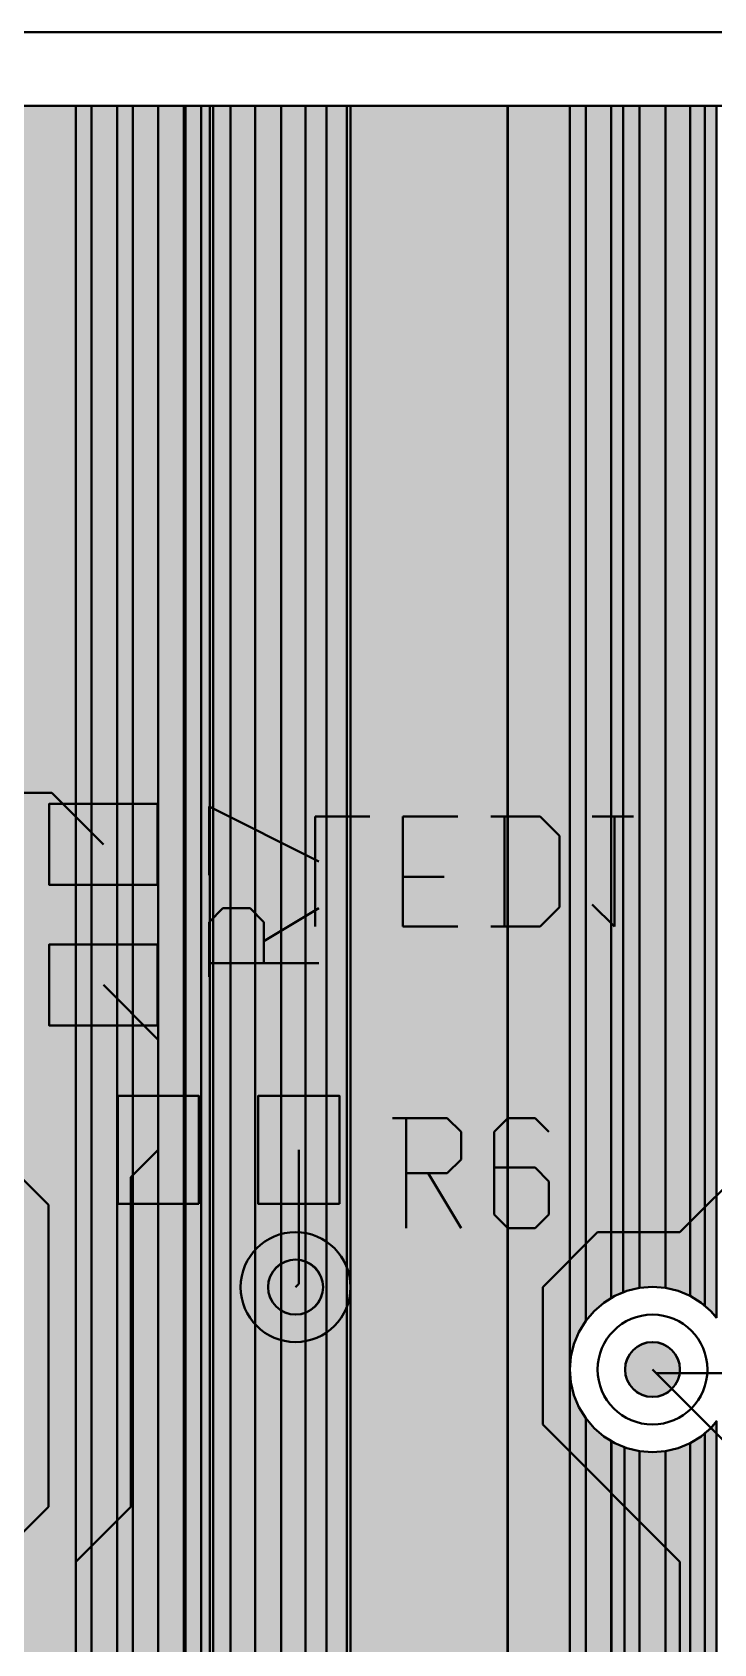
# Model space of a CAD drawing. Header units: millimetres. Extents: x 1.4 to 58.4, y 2.1 to 36.1.
# Drawn here: x 26.27 to 32.58, y 21.15 to 36.05 of the extents above; entities that cross this region are included whole.
import ezdxf

# ---------------------------------------------------------------- set-up
doc = ezdxf.new("R2010")
doc.units = ezdxf.units.MM
for name, color, linetype in [('bottom_copper', 7, 'Continuous'), ('bottom_silk', 7, 'Continuous'), ('drill_plated', 7, 'Continuous'), ('outline', 7, 'Continuous'), ('top_copper', 7, 'Continuous'), ('top_silk', 7, 'Continuous')]:
    doc.layers.add(name, color=color, linetype=linetype)

# ---------------------------------------------------------------- blocks, each defined once
blk = doc.blocks.new('Block11624')
at = {"layer": 'bottom_copper', "lineweight": 40}
for points in [[(0, 15.54), (-0.102, 15.477), (-0.162, 15.426), (-0.162, 32.385), (0, 32.385), (0, 15.54)], [(0.227, 15.614), (0.111, 15.586), (0, 15.54), (0, 32.385), (0.227, 32.385), (0.227, 15.614)], [(0.467, 15.614), (0.347, 15.623), (0.227, 15.614), (0.227, 32.385), (0.467, 32.385), (0.467, 15.614)], [(0.694, 15.54), (0.583, 15.586), (0.467, 15.614), (0.467, 32.385), (0.694, 32.385), (0.694, 15.54)], [(0.887, 15.399), (0.796, 15.477), (0.694, 15.54), (0.694, 32.385), (0.887, 32.385), (0.887, 15.399)], [(1.074, 15.095), (1.028, 15.206), (0.965, 15.308), (0.887, 15.399), (0.887, 32.385), (1.074, 32.385), (1.074, 15.095)], [(1.109, 14.859), (1.102, 14.979), (1.074, 15.095), (1.074, 32.385), (1.109, 32.385), (1.109, 14.859)], [(2.562, 0), (1.109, 0), (1.109, 32.385), (2.562, 32.385), (2.562, 0)], [(2.566, 1.993), (2.562, 1.933), (2.562, 32.385), (2.566, 32.385), (2.566, 1.993)], [(3.139, 2.314), (2.959, 2.314), (2.944, 2.315), (2.884, 2.311), (2.826, 2.296), (2.77, 2.273), (2.719, 2.242), (2.674, 2.203), (2.635, 2.158), (2.603, 2.107), (2.58, 2.051), (2.566, 1.993), (2.566, 32.385), (3.139, 32.385), (3.139, 2.314)], [(3.285, 21.15), (3.222, 21.048), (3.176, 20.937), (3.148, 20.821), (3.139, 20.701), (3.139, 32.385), (3.285, 32.385), (3.285, 21.15)], [(3.521, 21.36), (3.454, 21.319), (3.362, 21.241), (3.285, 21.15), (3.285, 32.385), (3.521, 32.385), (3.521, 21.36)], [(3.633, 21.414), (3.556, 21.382), (3.521, 21.36), (3.521, 32.385), (3.633, 32.385), (3.633, 21.414)], [(3.783, 21.456), (3.667, 21.428), (3.633, 21.414), (3.633, 32.385), (3.783, 32.385), (3.783, 21.456)], [(4.023, 21.456), (3.903, 21.465), (3.783, 21.456), (3.783, 32.385), (4.023, 32.385), (4.023, 21.456)], [(4.25, 21.382), (4.139, 21.428), (4.023, 21.456), (4.023, 32.385), (4.25, 32.385), (4.25, 21.382)], [(4.387, 21.29), (4.352, 21.319), (4.25, 21.382), (4.25, 32.385), (4.387, 32.385), (4.387, 21.29)], [(4.496, 21.18), (4.444, 21.241), (4.387, 21.29), (4.387, 32.385), (4.496, 32.385), (4.496, 21.18)], [(3.285, 8.958), (3.222, 8.856), (3.176, 8.745), (3.148, 8.629), (3.139, 8.509), (3.139, 20.701), (3.148, 20.581), (3.176, 20.465), (3.222, 20.354), (3.285, 20.252), (3.285, 8.958)], [(3.521, 9.168), (3.454, 9.127), (3.362, 9.05), (3.285, 8.958), (3.285, 20.252), (3.362, 20.16), (3.454, 20.083), (3.521, 20.042), (3.521, 9.168)], [(4.496, 13.048), (4.445, 13.044), (4.387, 13.03), (4.387, 20.112), (4.444, 20.16), (4.496, 20.222), (4.496, 13.048)], [(3.525, 12.125), (3.521, 12.065), (3.521, 20.042), (3.525, 20.039), (3.525, 12.125)], [(3.644, 12.345), (3.633, 12.335), (3.594, 12.29), (3.562, 12.239), (3.539, 12.183), (3.525, 12.125), (3.525, 20.039), (3.556, 20.02), (3.644, 19.983), (3.644, 12.345)], [(3.783, 12.484), (3.644, 12.345), (3.644, 19.983), (3.667, 19.974), (3.783, 19.946), (3.783, 12.484)], [(4.25, 12.95), (4.235, 12.937), (4.225, 12.926), (4.023, 12.723), (4.023, 19.946), (4.139, 19.974), (4.25, 20.02), (4.25, 12.95)], [(4.387, 13.03), (4.331, 13.008), (4.28, 12.976), (4.25, 12.95), (4.25, 20.02), (4.352, 20.083), (4.387, 20.112), (4.387, 13.03)], [(4.023, 12.723), (3.783, 12.484), (3.783, 19.946), (3.903, 19.937), (4.023, 19.946), (4.023, 12.723)]]:
    blk.add_hatch(color=7, dxfattribs=at).paths.add_polyline_path(points, flags=0)
at = {"layer": 'bottom_copper', "color": 7, "lineweight": 40}
for points in [[(0, 15.54), (-0.102, 15.477), (-0.162, 15.426), (-0.162, 32.385), (0, 32.385), (0, 15.54)], [(0.227, 15.614), (0.111, 15.586), (0, 15.54), (0, 32.385), (0.227, 32.385), (0.227, 15.614)], [(0.467, 15.614), (0.347, 15.623), (0.227, 15.614), (0.227, 32.385), (0.467, 32.385), (0.467, 15.614)], [(0.694, 15.54), (0.583, 15.586), (0.467, 15.614), (0.467, 32.385), (0.694, 32.385), (0.694, 15.54)], [(0.887, 15.399), (0.796, 15.477), (0.694, 15.54), (0.694, 32.385), (0.887, 32.385), (0.887, 15.399)], [(1.074, 15.095), (1.028, 15.206), (0.965, 15.308), (0.887, 15.399), (0.887, 32.385), (1.074, 32.385), (1.074, 15.095)], [(1.109, 14.859), (1.102, 14.979), (1.074, 15.095), (1.074, 32.385), (1.109, 32.385), (1.109, 14.859)], [(2.562, 0), (1.109, 0), (1.109, 32.385), (2.562, 32.385), (2.562, 0)], [(2.566, 1.993), (2.562, 1.933), (2.562, 32.385), (2.566, 32.385), (2.566, 1.993)], [(3.139, 2.314), (2.959, 2.314), (2.944, 2.315), (2.884, 2.311), (2.826, 2.296), (2.77, 2.273), (2.719, 2.242), (2.674, 2.203), (2.635, 2.158), (2.603, 2.107), (2.58, 2.051), (2.566, 1.993), (2.566, 32.385), (3.139, 32.385), (3.139, 2.314)], [(3.285, 21.15), (3.222, 21.048), (3.176, 20.937), (3.148, 20.821), (3.139, 20.701), (3.139, 32.385), (3.285, 32.385), (3.285, 21.15)], [(3.521, 21.36), (3.454, 21.319), (3.362, 21.241), (3.285, 21.15), (3.285, 32.385), (3.521, 32.385), (3.521, 21.36)], [(3.633, 21.414), (3.556, 21.382), (3.521, 21.36), (3.521, 32.385), (3.633, 32.385), (3.633, 21.414)], [(3.783, 21.456), (3.667, 21.428), (3.633, 21.414), (3.633, 32.385), (3.783, 32.385), (3.783, 21.456)], [(4.023, 21.456), (3.903, 21.465), (3.783, 21.456), (3.783, 32.385), (4.023, 32.385), (4.023, 21.456)], [(4.25, 21.382), (4.139, 21.428), (4.023, 21.456), (4.023, 32.385), (4.25, 32.385), (4.25, 21.382)], [(4.387, 21.29), (4.352, 21.319), (4.25, 21.382), (4.25, 32.385), (4.387, 32.385), (4.387, 21.29)], [(4.496, 21.18), (4.444, 21.241), (4.387, 21.29), (4.387, 32.385), (4.496, 32.385), (4.496, 21.18)], [(3.285, 8.958), (3.222, 8.856), (3.176, 8.745), (3.148, 8.629), (3.139, 8.509), (3.139, 20.701), (3.148, 20.581), (3.176, 20.465), (3.222, 20.354), (3.285, 20.252), (3.285, 8.958)], [(3.521, 9.168), (3.454, 9.127), (3.362, 9.05), (3.285, 8.958), (3.285, 20.252), (3.362, 20.16), (3.454, 20.083), (3.521, 20.042), (3.521, 9.168)], [(4.496, 13.048), (4.445, 13.044), (4.387, 13.03), (4.387, 20.112), (4.444, 20.16), (4.496, 20.222), (4.496, 13.048)], [(3.525, 12.125), (3.521, 12.065), (3.521, 20.042), (3.525, 20.039), (3.525, 12.125)], [(3.644, 12.345), (3.633, 12.335), (3.594, 12.29), (3.562, 12.239), (3.539, 12.183), (3.525, 12.125), (3.525, 20.039), (3.556, 20.02), (3.644, 19.983), (3.644, 12.345)], [(3.783, 12.484), (3.644, 12.345), (3.644, 19.983), (3.667, 19.974), (3.783, 19.946), (3.783, 12.484)], [(4.25, 12.95), (4.235, 12.937), (4.225, 12.926), (4.023, 12.723), (4.023, 19.946), (4.139, 19.974), (4.25, 20.02), (4.25, 12.95)], [(4.387, 13.03), (4.331, 13.008), (4.28, 12.976), (4.25, 12.95), (4.25, 20.02), (4.352, 20.083), (4.387, 20.112), (4.387, 13.03)], [(4.023, 12.723), (3.783, 12.484), (3.783, 19.946), (3.903, 19.937), (4.023, 19.946), (4.023, 12.723)]]:
    blk.add_lwpolyline(points, close=True, dxfattribs=at)
blk = doc.blocks.new('Block12349')
at = {"layer": 'bottom_copper', "lineweight": 40}
for points in [[(1.479, 0), (0.754, 0), (0.754, 32.385), (1.479, 32.385), (1.479, 0)], [(1.625, 14.292), (1.562, 14.19), (1.517, 14.079), (1.488, 13.963), (1.479, 13.843), (1.479, 32.385), (1.625, 32.385), (1.625, 14.292)], [(1.862, 14.503), (1.794, 14.461), (1.703, 14.383), (1.625, 14.292), (1.625, 32.385), (1.862, 32.385), (1.862, 14.503)], [(2.007, 14.57), (1.896, 14.524), (1.862, 14.503), (1.862, 32.385), (2.007, 32.385), (2.007, 14.57)], [(2.243, 14.607), (2.124, 14.598), (2.007, 14.57), (2.007, 32.385), (2.243, 32.385), (2.243, 14.607)], [(2.48, 14.57), (2.363, 14.598), (2.243, 14.607), (2.243, 32.385), (2.48, 32.385), (2.48, 14.57)], [(2.495, 14.564), (2.48, 14.57), (2.48, 32.385), (2.495, 32.385), (2.495, 14.564)], [(2.641, 15.308), (2.578, 15.206), (2.532, 15.095), (2.505, 14.979), (2.495, 14.859), (2.495, 32.385), (2.641, 32.385), (2.641, 15.308)], [(2.719, 15.399), (2.641, 15.308), (2.641, 32.385), (2.719, 32.385), (2.719, 15.399)], [(2.75, 15.426), (2.719, 15.399), (2.719, 32.385), (2.75, 32.385), (2.75, 15.426)]]:
    blk.add_hatch(color=7, dxfattribs=at).paths.add_polyline_path(points, flags=0)
at = {"layer": 'bottom_copper', "color": 7, "lineweight": 40}
for points in [[(1.479, 0), (0.754, 0), (0.754, 32.385), (1.479, 32.385), (1.479, 0)], [(1.625, 14.292), (1.562, 14.19), (1.517, 14.079), (1.488, 13.963), (1.479, 13.843), (1.479, 32.385), (1.625, 32.385), (1.625, 14.292)], [(1.862, 14.503), (1.794, 14.461), (1.703, 14.383), (1.625, 14.292), (1.625, 32.385), (1.862, 32.385), (1.862, 14.503)], [(2.007, 14.57), (1.896, 14.524), (1.862, 14.503), (1.862, 32.385), (2.007, 32.385), (2.007, 14.57)], [(2.243, 14.607), (2.124, 14.598), (2.007, 14.57), (2.007, 32.385), (2.243, 32.385), (2.243, 14.607)], [(2.48, 14.57), (2.363, 14.598), (2.243, 14.607), (2.243, 32.385), (2.48, 32.385), (2.48, 14.57)], [(2.495, 14.564), (2.48, 14.57), (2.48, 32.385), (2.495, 32.385), (2.495, 14.564)], [(2.641, 15.308), (2.578, 15.206), (2.532, 15.095), (2.505, 14.979), (2.495, 14.859), (2.495, 32.385), (2.641, 32.385), (2.641, 15.308)], [(2.719, 15.399), (2.641, 15.308), (2.641, 32.385), (2.719, 32.385), (2.719, 15.399)], [(2.75, 15.426), (2.719, 15.399), (2.719, 32.385), (2.75, 32.385), (2.75, 15.426)]]:
    blk.add_lwpolyline(points, close=True, dxfattribs=at)

msp = doc.modelspace()

# ---------------------------------------------------------------- hatches: boundary and pattern name
at = {"layer": 'bottom_copper', "lineweight": 40}
for points in [[(28.959, 24.401), (28.945, 24.354), (28.921, 24.31), (28.89, 24.271), (28.851, 24.24), (28.807, 24.216), (28.76, 24.202), (28.71, 24.197), (28.66, 24.202), (28.613, 24.216), (28.569, 24.24), (28.53, 24.271), (28.499, 24.31), (28.475, 24.354), (28.461, 24.401), (28.456, 24.451), (28.461, 24.501), (28.475, 24.548), (28.499, 24.592), (28.53, 24.631), (28.569, 24.662), (28.613, 24.686), (28.66, 24.7), (28.71, 24.705), (28.76, 24.7), (28.807, 24.686), (28.851, 24.662), (28.89, 24.631), (28.921, 24.592), (28.945, 24.548), (28.959, 24.501), (28.964, 24.451), (28.959, 24.401)], [(32.261, 23.639), (32.247, 23.592), (32.223, 23.548), (32.192, 23.509), (32.153, 23.478), (32.109, 23.454), (32.062, 23.44), (32.012, 23.435), (31.962, 23.44), (31.915, 23.454), (31.871, 23.478), (31.832, 23.509), (31.801, 23.548), (31.777, 23.592), (31.763, 23.639), (31.758, 23.689), (31.763, 23.739), (31.777, 23.786), (31.801, 23.83), (31.832, 23.869), (31.871, 23.9), (31.915, 23.924), (31.962, 23.938), (32.012, 23.943), (32.062, 23.938), (32.109, 23.924), (32.153, 23.9), (32.192, 23.869), (32.223, 23.83), (32.247, 23.786), (32.261, 23.739), (32.266, 23.689), (32.261, 23.639)]]:
    msp.add_hatch(color=7, dxfattribs=at).paths.add_polyline_path(points, flags=0)
at = {"layer": 'drill_plated', "lineweight": 40}
for points in [[(28.959, 24.401), (28.945, 24.354), (28.921, 24.31), (28.89, 24.271), (28.851, 24.24), (28.807, 24.216), (28.76, 24.202), (28.71, 24.197), (28.66, 24.202), (28.613, 24.216), (28.569, 24.24), (28.53, 24.271), (28.499, 24.31), (28.475, 24.354), (28.461, 24.401), (28.456, 24.451), (28.461, 24.501), (28.475, 24.548), (28.499, 24.592), (28.53, 24.631), (28.569, 24.662), (28.613, 24.686), (28.66, 24.7), (28.71, 24.705), (28.76, 24.7), (28.807, 24.686), (28.851, 24.662), (28.89, 24.631), (28.921, 24.592), (28.945, 24.548), (28.959, 24.501), (28.964, 24.451), (28.959, 24.401)], [(32.261, 23.639), (32.247, 23.592), (32.223, 23.548), (32.192, 23.509), (32.153, 23.478), (32.109, 23.454), (32.062, 23.44), (32.012, 23.435), (31.962, 23.44), (31.915, 23.454), (31.871, 23.478), (31.832, 23.509), (31.801, 23.548), (31.777, 23.592), (31.763, 23.639), (31.758, 23.689), (31.763, 23.739), (31.777, 23.786), (31.801, 23.83), (31.832, 23.869), (31.871, 23.9), (31.915, 23.924), (31.962, 23.938), (32.012, 23.943), (32.062, 23.938), (32.109, 23.924), (32.153, 23.9), (32.192, 23.869), (32.223, 23.83), (32.247, 23.786), (32.261, 23.739), (32.266, 23.689), (32.261, 23.639)]]:
    msp.add_hatch(color=7, dxfattribs=at).paths.add_polyline_path(points, flags=0)
at = {"layer": 'top_copper', "lineweight": 40}
for points in [[(27.432, 28.17), (26.432, 28.17), (26.432, 28.92), (27.432, 28.92), (27.432, 28.17)], [(27.432, 26.87), (26.432, 26.87), (26.432, 27.62), (27.432, 27.62), (27.432, 26.87)], [(27.815, 25.221), (27.065, 25.221), (27.065, 26.221), (27.815, 26.221), (27.815, 25.221)], [(29.115, 25.221), (28.365, 25.221), (28.365, 26.221), (29.115, 26.221), (29.115, 25.221)], [(28.959, 24.401), (28.945, 24.354), (28.921, 24.31), (28.89, 24.271), (28.851, 24.24), (28.807, 24.216), (28.76, 24.202), (28.71, 24.197), (28.66, 24.202), (28.613, 24.216), (28.569, 24.24), (28.53, 24.271), (28.499, 24.31), (28.475, 24.354), (28.461, 24.401), (28.456, 24.451), (28.461, 24.501), (28.475, 24.548), (28.499, 24.592), (28.53, 24.631), (28.569, 24.662), (28.613, 24.686), (28.66, 24.7), (28.71, 24.705), (28.76, 24.7), (28.807, 24.686), (28.851, 24.662), (28.89, 24.631), (28.921, 24.592), (28.945, 24.548), (28.959, 24.501), (28.964, 24.451), (28.959, 24.401)], [(32.261, 23.639), (32.247, 23.592), (32.223, 23.548), (32.192, 23.509), (32.153, 23.478), (32.109, 23.454), (32.062, 23.44), (32.012, 23.435), (31.962, 23.44), (31.915, 23.454), (31.871, 23.478), (31.832, 23.509), (31.801, 23.548), (31.777, 23.592), (31.763, 23.639), (31.758, 23.689), (31.763, 23.739), (31.777, 23.786), (31.801, 23.83), (31.832, 23.869), (31.871, 23.9), (31.915, 23.924), (31.962, 23.938), (32.012, 23.943), (32.062, 23.938), (32.109, 23.924), (32.153, 23.9), (32.192, 23.869), (32.223, 23.83), (32.247, 23.786), (32.261, 23.739), (32.266, 23.689), (32.261, 23.639)]]:
    msp.add_hatch(color=7, dxfattribs=at).paths.add_polyline_path(points, flags=0)

# ---------------------------------------------------------------- linework, layer by layer
at = {"layer": 'bottom_copper', "color": 7, "lineweight": 40}
for p, q in [((24.646, 35.373), (27.947, 35.373)), ((27.947, 18.414), (27.947, 35.373)), ((27.947, 35.373), (34.722, 35.373)), ((27.947, 35.373), (27.947, 18.414)), ((31.892, 24.444), (31.776, 24.416)), ((32.012, 24.453), (31.892, 24.444)), ((32.132, 24.444), (32.012, 24.453)), ((32.248, 24.416), (32.132, 24.444)), ((31.563, 24.307), (31.471, 24.23)), ((31.665, 24.37), (31.563, 24.307)), ((31.776, 24.416), (31.665, 24.37)), ((32.359, 24.37), (32.248, 24.416)), ((32.461, 24.307), (32.359, 24.37)), ((32.553, 24.23), (32.461, 24.307)), ((31.471, 24.23), (31.394, 24.138)), ((32.606, 24.167), (32.553, 24.23)), ((31.331, 24.036), (31.285, 23.925)), ((31.394, 24.138), (31.331, 24.036)), ((31.285, 23.925), (31.257, 23.809)), ((31.257, 23.809), (31.248, 23.689)), ((31.248, 23.689), (31.257, 23.569)), ((31.257, 23.569), (31.285, 23.453)), ((32.046, 23.655), (32.012, 23.689)), ((34.01, 23.655), (32.046, 23.655)), ((31.285, 23.453), (31.331, 23.342)), ((31.331, 23.342), (31.394, 23.24)), ((31.394, 23.24), (31.471, 23.148)), ((31.471, 23.148), (31.563, 23.071)), ((32.461, 23.071), (32.553, 23.148)), ((32.553, 23.148), (32.606, 23.211)), ((31.563, 23.071), (31.665, 23.008)), ((31.665, 23.008), (31.776, 22.962)), ((31.776, 22.962), (31.892, 22.934)), ((32.132, 22.934), (32.248, 22.962)), ((32.248, 22.962), (32.359, 23.008)), ((32.359, 23.008), (32.461, 23.071)), ((31.892, 22.934), (32.012, 22.925)), ((32.012, 22.925), (32.132, 22.934))]:
    msp.add_line(p, q, dxfattribs=at)
for points in [[(28.959, 24.401), (28.945, 24.354), (28.921, 24.31), (28.89, 24.271), (28.851, 24.24), (28.807, 24.216), (28.76, 24.202), (28.71, 24.197), (28.66, 24.202), (28.613, 24.216), (28.569, 24.24), (28.53, 24.271), (28.499, 24.31), (28.475, 24.354), (28.461, 24.401), (28.456, 24.451), (28.461, 24.501), (28.475, 24.548), (28.499, 24.592), (28.53, 24.631), (28.569, 24.662), (28.613, 24.686), (28.66, 24.7), (28.71, 24.705), (28.76, 24.7), (28.807, 24.686), (28.851, 24.662), (28.89, 24.631), (28.921, 24.592), (28.945, 24.548), (28.959, 24.501), (28.964, 24.451), (28.959, 24.401)], [(32.261, 23.639), (32.247, 23.592), (32.223, 23.548), (32.192, 23.509), (32.153, 23.478), (32.109, 23.454), (32.062, 23.44), (32.012, 23.435), (31.962, 23.44), (31.915, 23.454), (31.871, 23.478), (31.832, 23.509), (31.801, 23.548), (31.777, 23.592), (31.763, 23.639), (31.758, 23.689), (31.763, 23.739), (31.777, 23.786), (31.801, 23.83), (31.832, 23.869), (31.871, 23.9), (31.915, 23.924), (31.962, 23.938), (32.012, 23.943), (32.062, 23.938), (32.109, 23.924), (32.153, 23.9), (32.192, 23.869), (32.223, 23.83), (32.247, 23.786), (32.261, 23.739), (32.266, 23.689), (32.261, 23.639)]]:
    msp.add_lwpolyline(points, close=True, dxfattribs=at)
for centre, major_axis in [((28.71, 24.451), (0.508, 0)), ((28.71, 24.451), (0.254, 0)), ((32.012, 23.689), (0.508, 0)), ((32.012, 23.689), (0.254, 0))]:
    msp.add_ellipse(centre, major_axis=major_axis, ratio=1, dxfattribs=at)
at = {"layer": 'bottom_silk', "color": 7, "lineweight": 40}
for p, q in [((1.36, 36.055), (58.36, 36.055)), ((28.89, 27.787), (28.89, 28.803)), ((28.89, 28.803), (29.398, 28.803)), ((29.703, 28.803), (30.211, 28.803)), ((29.703, 27.787), (29.703, 28.803)), ((30.516, 28.803), (30.973, 28.803)), ((30.643, 27.787), (30.643, 28.803)), ((30.973, 28.803), (31.151, 28.625)), ((31.455, 28.803), (31.836, 28.803)), ((31.659, 27.787), (31.659, 28.803)), ((31.151, 27.965), (31.151, 28.625)), ((29.703, 28.244), (30.084, 28.244)), ((30.973, 27.787), (31.151, 27.965)), ((31.455, 27.99), (31.659, 27.787)), ((29.703, 27.787), (30.211, 27.787)), ((30.516, 27.787), (30.973, 27.787))]:
    msp.add_line(p, q, dxfattribs=at)
at = {"layer": 'drill_plated', "color": 7, "lineweight": 40}
for points in [[(28.959, 24.401), (28.945, 24.354), (28.921, 24.31), (28.89, 24.271), (28.851, 24.24), (28.807, 24.216), (28.76, 24.202), (28.71, 24.197), (28.66, 24.202), (28.613, 24.216), (28.569, 24.24), (28.53, 24.271), (28.499, 24.31), (28.475, 24.354), (28.461, 24.401), (28.456, 24.451), (28.461, 24.501), (28.475, 24.548), (28.499, 24.592), (28.53, 24.631), (28.569, 24.662), (28.613, 24.686), (28.66, 24.7), (28.71, 24.705), (28.76, 24.7), (28.807, 24.686), (28.851, 24.662), (28.89, 24.631), (28.921, 24.592), (28.945, 24.548), (28.959, 24.501), (28.964, 24.451), (28.959, 24.401)], [(32.261, 23.639), (32.247, 23.592), (32.223, 23.548), (32.192, 23.509), (32.153, 23.478), (32.109, 23.454), (32.062, 23.44), (32.012, 23.435), (31.962, 23.44), (31.915, 23.454), (31.871, 23.478), (31.832, 23.509), (31.801, 23.548), (31.777, 23.592), (31.763, 23.639), (31.758, 23.689), (31.763, 23.739), (31.777, 23.786), (31.801, 23.83), (31.832, 23.869), (31.871, 23.9), (31.915, 23.924), (31.962, 23.938), (32.012, 23.943), (32.062, 23.938), (32.109, 23.924), (32.153, 23.9), (32.192, 23.869), (32.223, 23.83), (32.247, 23.786), (32.261, 23.739), (32.266, 23.689), (32.261, 23.639)]]:
    msp.add_lwpolyline(points, close=True, dxfattribs=at)
for centre in [(28.71, 24.451), (32.012, 23.689)]:
    msp.add_ellipse(centre, major_axis=(0.254, 0), ratio=1, dxfattribs=at)
at = {"layer": 'outline', "color": 7, "lineweight": 40}
msp.add_line((1.36, 36.055), (58.36, 36.055), dxfattribs=at)
at = {"layer": 'top_copper', "color": 7, "lineweight": 40}
for p, q in [((23.884, 29.023), (26.454, 29.023)), ((26.432, 28.92), (26.432, 28.17)), ((27.432, 28.92), (26.432, 28.92)), ((26.454, 29.023), (26.932, 28.545)), ((27.432, 28.17), (27.432, 28.92)), ((26.432, 28.17), (27.432, 28.17)), ((26.432, 27.62), (26.432, 26.87)), ((27.432, 27.62), (26.432, 27.62)), ((27.432, 26.87), (27.432, 27.62)), ((27.44, 26.737), (26.932, 27.245)), ((26.432, 26.87), (27.432, 26.87)), ((27.44, 25.721), (27.44, 26.737)), ((27.815, 26.221), (27.065, 26.221)), ((27.065, 26.221), (27.065, 25.221)), ((27.815, 25.221), (27.815, 26.221)), ((29.115, 26.221), (28.365, 26.221)), ((28.365, 26.221), (28.365, 25.221)), ((29.115, 25.221), (29.115, 26.221)), ((26.424, 25.213), (25.662, 25.975)), ((27.186, 25.467), (27.44, 25.721)), ((28.74, 25.721), (28.74, 24.481)), ((32.266, 24.959), (33.028, 25.721)), ((27.186, 22.419), (27.186, 25.467)), ((26.424, 22.419), (26.424, 25.213)), ((27.065, 25.221), (27.815, 25.221)), ((28.365, 25.221), (29.115, 25.221)), ((30.996, 24.451), (31.504, 24.959)), ((31.504, 24.959), (32.266, 24.959)), ((28.74, 24.481), (28.71, 24.451)), ((30.996, 23.181), (30.996, 24.451)), ((33.028, 22.673), (32.012, 23.689)), ((32.266, 21.911), (30.996, 23.181)), ((25.916, 21.911), (26.424, 22.419)), ((26.678, 21.911), (27.186, 22.419)), ((26.678, 18.609), (26.678, 21.911)), ((32.266, 18.863), (32.266, 21.911))]:
    msp.add_line(p, q, dxfattribs=at)
for points in [[(27.432, 28.17), (26.432, 28.17), (26.432, 28.92), (27.432, 28.92), (27.432, 28.17)], [(27.432, 26.87), (26.432, 26.87), (26.432, 27.62), (27.432, 27.62), (27.432, 26.87)], [(27.815, 25.221), (27.065, 25.221), (27.065, 26.221), (27.815, 26.221), (27.815, 25.221)], [(29.115, 25.221), (28.365, 25.221), (28.365, 26.221), (29.115, 26.221), (29.115, 25.221)], [(28.959, 24.401), (28.945, 24.354), (28.921, 24.31), (28.89, 24.271), (28.851, 24.24), (28.807, 24.216), (28.76, 24.202), (28.71, 24.197), (28.66, 24.202), (28.613, 24.216), (28.569, 24.24), (28.53, 24.271), (28.499, 24.31), (28.475, 24.354), (28.461, 24.401), (28.456, 24.451), (28.461, 24.501), (28.475, 24.548), (28.499, 24.592), (28.53, 24.631), (28.569, 24.662), (28.613, 24.686), (28.66, 24.7), (28.71, 24.705), (28.76, 24.7), (28.807, 24.686), (28.851, 24.662), (28.89, 24.631), (28.921, 24.592), (28.945, 24.548), (28.959, 24.501), (28.964, 24.451), (28.959, 24.401)], [(32.261, 23.639), (32.247, 23.592), (32.223, 23.548), (32.192, 23.509), (32.153, 23.478), (32.109, 23.454), (32.062, 23.44), (32.012, 23.435), (31.962, 23.44), (31.915, 23.454), (31.871, 23.478), (31.832, 23.509), (31.801, 23.548), (31.777, 23.592), (31.763, 23.639), (31.758, 23.689), (31.763, 23.739), (31.777, 23.786), (31.801, 23.83), (31.832, 23.869), (31.871, 23.9), (31.915, 23.924), (31.962, 23.938), (32.012, 23.943), (32.062, 23.938), (32.109, 23.924), (32.153, 23.9), (32.192, 23.869), (32.223, 23.83), (32.247, 23.786), (32.261, 23.739), (32.266, 23.689), (32.261, 23.639)]]:
    msp.add_lwpolyline(points, close=True, dxfattribs=at)
for centre, major_axis in [((28.71, 24.451), (0.508, 0)), ((28.71, 24.451), (0.254, 0)), ((32.012, 23.689), (0.508, 0)), ((32.012, 23.689), (0.254, 0))]:
    msp.add_ellipse(centre, major_axis=major_axis, ratio=1, dxfattribs=at)
at = {"layer": 'top_silk', "color": 7, "lineweight": 40}
for p, q in [((1.36, 36.055), (58.36, 36.055)), ((28.926, 28.386), (27.91, 28.894)), ((27.91, 28.259), (27.91, 28.894)), ((27.91, 27.827), (28.037, 27.954)), ((28.037, 27.954), (28.291, 27.954)), ((28.418, 27.827), (28.291, 27.954)), ((28.418, 27.649), (28.926, 27.954)), ((27.91, 27.319), (27.91, 27.827)), ((28.418, 27.446), (28.418, 27.827)), ((27.91, 27.446), (28.926, 27.446)), ((29.606, 26.013), (30.114, 26.013)), ((29.733, 26.013), (29.733, 24.997)), ((30.114, 26.013), (30.241, 25.886)), ((30.546, 25.886), (30.673, 26.013)), ((30.673, 26.013), (30.927, 26.013)), ((30.927, 26.013), (31.054, 25.886)), ((30.241, 25.886), (30.241, 25.632)), ((30.546, 25.886), (30.546, 25.124)), ((30.114, 25.505), (30.241, 25.632)), ((29.733, 25.505), (30.114, 25.505)), ((29.936, 25.505), (30.241, 24.997)), ((30.546, 25.556), (30.927, 25.556)), ((30.927, 25.556), (31.054, 25.429)), ((31.054, 25.429), (31.054, 25.124)), ((30.546, 25.124), (30.673, 24.997)), ((30.927, 24.997), (31.054, 25.124)), ((30.673, 24.997), (30.927, 24.997))]:
    msp.add_line(p, q, dxfattribs=at)

# ---------------------------------------------------------------- block references
at = {"layer": 'bottom_copper'}
for name, p in [('Block12349', (25.197, 2.988)), ('Block11624', (28.109, 2.988))]:
    msp.add_blockref(name, p, dxfattribs=at)

doc.saveas('drawing.dxf')
